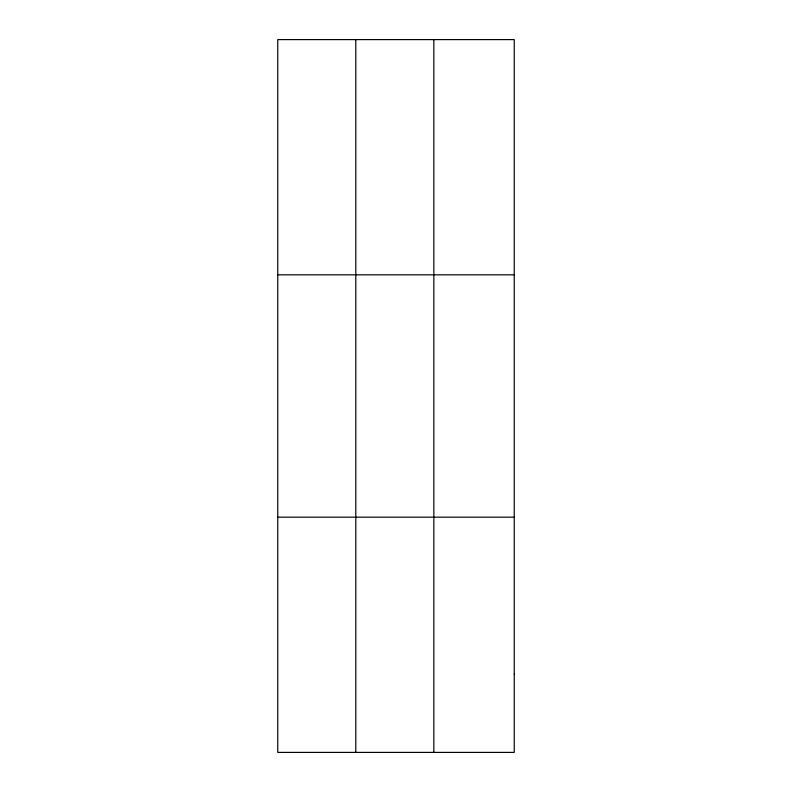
<?xml version="1.0" encoding="UTF-8"?>
<svg xmlns="http://www.w3.org/2000/svg" width="792" height="792" viewBox="0 0 792 792"><rect width="100%" height="100%" fill="white"/><g stroke="black" fill="none" stroke-linecap="round" stroke-linejoin="round"><path stroke-width="1.19" d="M355.796 752.4L355.796 39.6M433.838 752.4L433.838 39.6M277.754 274.824L514.246 274.824M277.754 517.176L514.246 517.176M514.246 673.992L514.246 752.4L277.754 752.4L277.754 39.6L514.246 39.6L514.246 673.992"/></g></svg>
